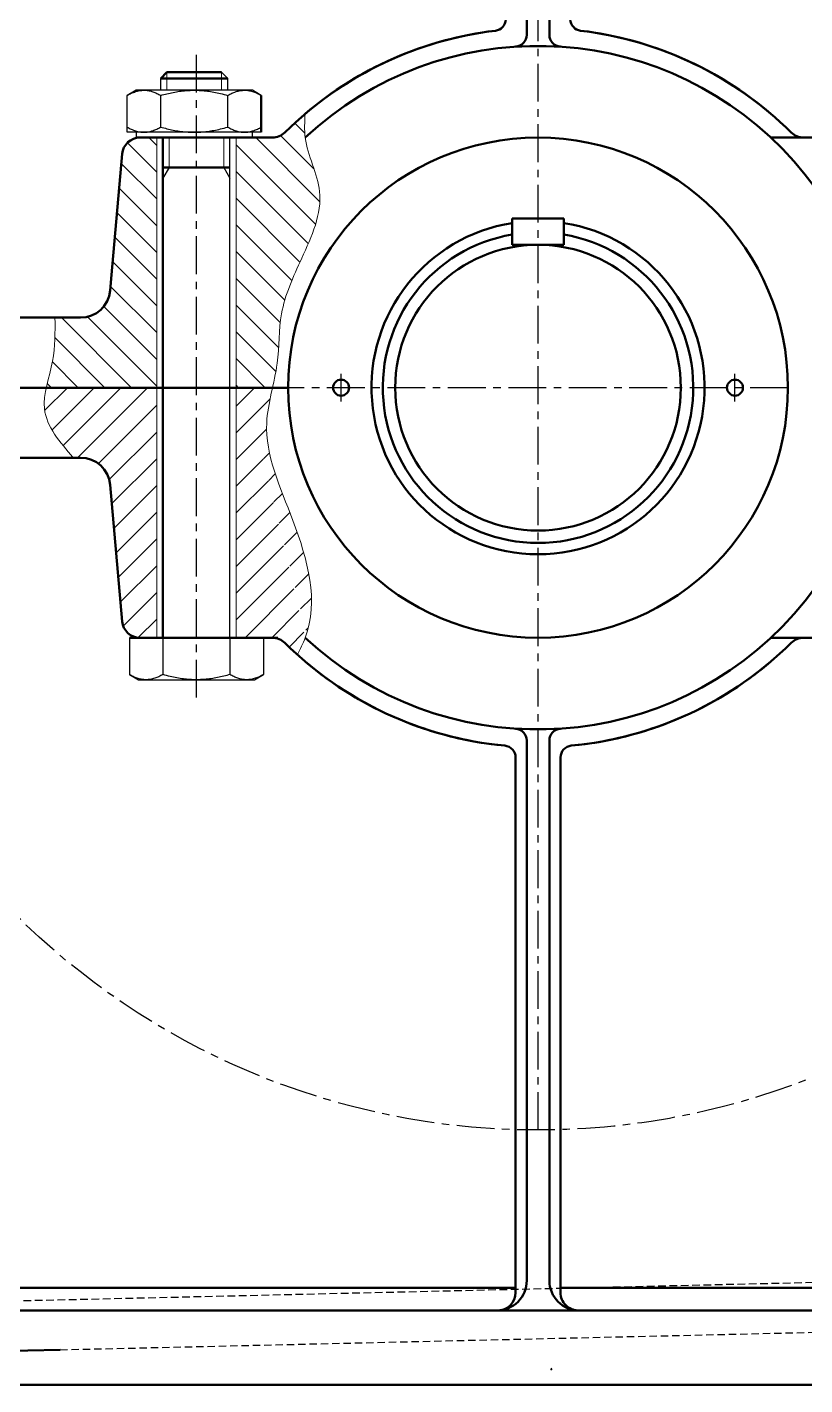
# Model space of a CAD drawing. Header units: millimetres. Extents: x -38 to 949, y -198 to 524.
# Drawn here: x 618.7 to 749.4, y 0 to 228 of the extents above; entities that cross this region are included whole.
import ezdxf

# ---------------------------------------------------------------- set-up
doc = ezdxf.new("R2010")
doc.units = ezdxf.units.MM
doc.header["$LTSCALE"] = 0.2
doc.linetypes.add('CENTER', pattern=[50.800000000000004, 31.75, -6.35, 6.35, -6.35])
doc.linetypes.add('HIDDEN', pattern=[9.524999999999999, 6.35, -3.175])
for name, color, linetype, lineweight in [('_Kreskowanie', 1, 'Continuous', 25), ('_Linie cienkie', 5, 'Continuous', 25), ('_Linie grube', 7, 'Continuous', 50), ('_Linie niewidoczne', 6, 'HIDDEN', 25), ('_Osie symetrii', 4, 'CENTER', 25), ('kontur', 10, 'Continuous', 15)]:
    doc.layers.add(name, color=color, linetype=linetype, lineweight=lineweight)

msp = doc.modelspace()

# ---------------------------------------------------------------- hatches: boundary and pattern name
at = {"layer": '_Kreskowanie', "transparency": 33554687}
h = msp.add_hatch(dxfattribs=at)
h.set_pattern_fill('ANSI31', color=256, angle=90, style=0)
h.set_pattern_definition([(135, (0, 0), (-2.245064030267288, -2.245064030267288), [])])
edge = h.paths.add_edge_path()
edge.add_line((640.4787836443086, 209.482559124814), (639.7943395156493, 209.482559124814))
edge.add_line((639.7943395156493, 209.482559124814), (637.6543866430301, 209.482559124814))
edge.add_arc((637.6543866430301, 206.482559124814), 2.999999999999997, 90, 174.999999999998)
edge.add_line((634.6658025487549, 206.7440263530571), (632.8877467163245, 186.4207551911563))
edge.add_line((632.8877467163245, 186.4207551911563), (632.6590535563248, 183.8067804110755))
edge.add_arc((627.6780800658661, 184.2425591248139), 4.999999999999997, 270, 354.9999999999983, ccw=False)
edge.add_line((627.6780800658661, 179.2425591248139), (623.3730455512158, 179.2425591248139))
edge.add_spline(control_points=[(623.3730455512158, 179.2425591248139), (623.3972003657066, 176.8162885512526), (623.4359783292866, 172.9211714112394), (622.2151659070435, 168.9469023833642), (621.9006516248114, 167.482559124814)], knot_values=[0, 0, 0, 0, 7.321366143693889, 11.75366798137279, 11.75366798137279, 11.75366798137279, 11.75366798137279], degree=3, periodic=0)
edge.add_line((621.9006516248115, 167.482559124814), (640.4787836443081, 167.482559124814))
edge.add_line((640.4787836443081, 167.482559124814), (640.4787836443086, 209.482559124814))
edge = h.paths.add_edge_path()
edge.add_spline(control_points=[(659.9402624257852, 167.482559124814), (660.2416038608677, 168.8404420109662), (661.1434772080977, 172.9728256683312), (660.839285087313, 180.5673152902891), (665.0442123302976, 189.603132382673), (669.6501499422145, 199.7896842984332), (665.8202933228068, 206.4016190151466), (665.4310676049972, 209.4825591248079)], knot_values=[3.981499924437884, 3.981499924437884, 3.981499924437884, 3.981499924437884, 8.10351395002342, 16.4321129888901, 26.36084339666101, 37.98869394742326, 47.34473098734761, 47.34473098734761, 47.34473098734761, 47.34473098735372], degree=3, periodic=0)
edge.add_spline(control_points=[(665.4310676049964, 209.482559124814), (665.2654310048601, 210.7936658211075), (665.3385487727562, 212.1288388006488), (665.4116665406522, 213.46401178019)], knot_values=[0, 0, 0, 0, 3.981499924437885, 3.981499924437885, 3.981499924437885, 3.981499924437885], degree=3, periodic=0)
edge.add_arc((704.5559957199453, 167.482559124813), 60.38685697397685, 130.4079810724438, 134.7710767336088)
edge.add_arc((659.9141584253255, 212.4825591248139), 2.999999999999935, 270, 314.77107673360956, ccw=False)
edge.add_line((659.9141584253255, 209.482559124814), (653.8218142481309, 209.482559124814))
edge.add_line((653.8218142481309, 209.482559124814), (653.8218142481309, 167.482559124814))
edge.add_line((653.8218142481309, 167.482559124814), (659.9402624257852, 167.482559124814))
h = msp.add_hatch(dxfattribs=at)
h.set_pattern_fill('ANSI31', color=256, style=0)
h.set_pattern_definition([(45, (0, 0), (-2.245064030267288, 2.245064030267288), [])])
edge = h.paths.add_edge_path()
edge.add_line((640.4787836443082, 167.482559124814), (621.9006516248114, 167.482559124814))
edge.add_spline(control_points=[(621.9006516248114, 167.482559124814), (621.6382051157523, 166.2606375842612), (621.0632506296655, 161.9794108274638), (624.1966883904715, 158.342072421975), (626.4533059952213, 155.722559124814)], knot_values=[11.75366798137279, 11.75366798137279, 11.75366798137279, 11.75366798137279, 15.45220318346298, 24.97089363688666, 24.97089363688666, 24.97089363688666, 24.97089363688666], degree=3, periodic=0)
edge.add_line((626.4533059952212, 155.722559124814), (627.6780800658661, 155.722559124814))
edge.add_arc((627.6780800658661, 150.722559124814), 4.999999999999996, 5.000000000001819, 90, ccw=False)
edge.add_line((632.6590535563248, 151.1583378385525), (634.6658025487549, 128.2210918965709))
edge.add_arc((637.6543866430301, 128.482559124814), 2.999999999999994, 185.000000000002, 270)
edge.add_line((637.6543866430301, 125.482559124814), (640.4787836443078, 125.482559124814))
edge.add_line((640.4787836443078, 125.482559124814), (640.4787836443082, 167.482559124814))
edge = h.paths.add_edge_path()
edge.add_spline(control_points=[(665.4310676049965, 125.482559124814), (667.7727561371789, 131.5711083814862), (664.1801607339011, 144.6482547424853), (657.7955361104905, 158.002976757958), (659.4997124756326, 165.497384939778), (659.9402624257852, 167.482559124814)], knot_values=[47.34473098735373, 47.34473098735376, 47.34473098735376, 47.34473098735376, 67.16553093517221, 84.14262280110947, 90.16885372087376, 90.16885372087376, 90.16885372087376, 90.16885372087376], degree=3, periodic=0)
edge.add_line((659.9402624257852, 167.482559124814), (653.8218142481309, 167.482559124814))
edge.add_line((653.8218142481309, 167.482559124814), (653.8218142481309, 125.482559124814))
edge.add_line((653.8218142481309, 125.482559124814), (659.9141584253255, 125.482559124814))
edge.add_arc((659.9141584253256, 122.4825591248139), 3.000000000000068, 45.22892326639072, 90.00000000000222, ccw=False)
edge.add_arc((704.5559957199464, 167.4825591248139), 60.38685697397685, 225.2289232663899, 227.94656259482)
edge.add_spline(control_points=[(664.1074649184787, 122.6440840035717), (664.584259613201, 123.5822917103305), (665.0610543079233, 124.5204994170892), (665.4310676049965, 125.482559124814)], knot_values=[0, 0, 0, 0, 3.131910772303128, 3.131910772303128, 3.131910772303128, 3.131910772303128], degree=3, periodic=0)

# ---------------------------------------------------------------- linework, layer by layer
at = {"color": 7, "linetype": 'Continuous', "lineweight": 30}
for p, q in [((641.1486913425784, 217.440431904685), (641.1486913425787, 219.4099747534372)), ((652.4181705569368, 217.440431904685), (652.4181705569371, 219.4099747534373)), ((652.7850385586027, 125.482559124814), (652.7850385586027, 209.482559124814))]:
    msp.add_line(p, q, dxfattribs=at)
at = {"layer": '_Linie cienkie', "linetype": 'Continuous', "lineweight": 0}
for p, q in [((642.1854670321067, 220.4467504429653), (642.1854670321069, 217.440431904685)), ((651.3813948778344, 220.4467504429653), (651.3813948778342, 217.440431904685)), ((642.5523350233648, 209.482559124814), (642.552335023365, 204.4762419158753)), ((651.748262869075, 209.482559124814), (651.748262869075, 204.4762419158753))]:
    msp.add_line(p, q, dxfattribs=at)
at = {"layer": '_Linie cienkie'}
for p, q in [((642.552335023365, 204.4762419158753), (641.5155593338366, 202.68049374556)), ((651.748262869075, 204.4762419158753), (652.7850385586032, 202.6804937455602))]:
    msp.add_line(p, q, dxfattribs=at)
at = {"layer": '_Linie grube'}
for p, q in [((702.6540208226644, 226.7542605674161), (702.6540208226644, 294.9255160692917)), ((706.4579706172284, 226.7542605674161), (706.4579706172284, 294.9255160692917)), ((641.1486913425787, 219.4099747534372), (642.1854913425785, 220.4467747534372)), ((641.1486913425787, 219.4099747534372), (652.4181705569371, 219.4099747534372)), ((642.1854913425785, 220.4467747534372), (651.3813705569372, 220.4467747534372)), ((658.0529101797277, 210.3834503829124), (658.0529101797239, 216.5687346530246)), ((659.9141584253255, 209.482559124814), (637.0237756588934, 209.482559124814)), ((659.313650107786, 209.482559124814), (639.7943395156493, 209.482559124814)), ((641.515559333836, 125.482559124814), (641.515559333836, 209.482559124814)), ((745.6450028212682, 209.482559124814), (743.6809238348964, 209.482559124814)), ((745.6450028212682, 209.482559124814), (772.0882157809993, 209.482559124814)), ((632.8877467163245, 186.4207551911563), (634.6658025487549, 206.7440263530571)), ((641.5155593338366, 204.4762419158753), (652.7850385586032, 204.4762419158753)), ((700.2339768959517, 191.482559124814), (700.2339768959517, 195.8898693607671)), ((704.5559957199464, 195.8898693607671), (700.2339768959517, 195.8898693607671)), ((704.5559957199464, 195.8898693607671), (708.878014543941, 195.8898693607671)), ((708.878014543941, 191.482559124814), (708.878014543941, 195.8898693607671)), ((704.5559957199464, 191.482559124814), (700.2339768959517, 191.482559124814)), ((704.5559957199464, 191.482559124814), (708.878014543941, 191.482559124814)), ((632.8877467163245, 186.4207551911563), (632.6590535563247, 183.8067804110756)), ((530.215666972268, 179.242559124814), (627.6780800658661, 179.2425591248139)), ((550.9656669722681, 167.482559124814), (662.5559957199464, 167.482559124814)), ((530.215666972268, 155.722559124814), (627.6780800658661, 155.722559124814)), ((627.6780800658661, 155.722559124814), (530.2156669722681, 155.722559124814)), ((632.6590535563248, 151.1583378385523), (634.6658025487549, 128.2210918965709)), ((635.8808197214623, 125.482559124814), (637.6543866430301, 125.482559124814)), ((659.9141584253255, 125.482559124814), (637.0237756588934, 125.482559124814)), ((638.2845155869509, 125.482559124814), (660.823474036483, 125.482559124814)), ((745.6450028212682, 125.482559124814), (743.6809238348964, 125.482559124814)), ((745.6450028212682, 125.482559124814), (772.0882157809993, 125.482559124814)), ((702.6540208226643, 108.2108576822118), (702.6540208226645, 17.50000000000001)), ((706.4579706172283, 108.2108576822118), (706.4579706172283, 17.5)), ((700.7791104677128, 105.3637413650243), (700.7791104677126, 15.49999999999999)), ((708.33288097218, 105.3637413650243), (708.3328809721799, 15.5)), ((605.1513050037962, 16.27284227344015), (700.7791104677126, 16.27284227344015)), ((708.3328809721799, 16.27284227344015), (860.7791104677129, 16.27284227344015)), ((601.0490785795489, 12.5), (914.9656669722681, 12.5)), ((624.2350425299493, 5.893971635456136), (550.9656669722682, 4.2)), ((706.7259198096596, 2.760496215707202), (706.8699260312943, 2.511070123229729)), ((914.9656669722681, 0), (550.9656669722681, 0))]:
    msp.add_line(p, q, dxfattribs=at)
at = {"layer": '_Linie grube', "lineweight": 30}
msp.add_line((651.3813705569372, 220.4467747534372), (652.4181705569371, 219.4099747534373), dxfattribs=at)
at = {"layer": '_Linie grube', "color": 7, "linetype": 'Continuous', "lineweight": 30}
for p, q in [((637.0237756588934, 217.440431904685), (635.5139517301956, 216.5687346530225)), ((638.331321536387, 217.440431904685), (637.0237756588934, 217.440431904685)), ((646.7834309549618, 217.440431904685), (638.331321536387, 217.440431904685)), ((655.2355403735361, 217.440431904685), (646.7834309549618, 217.440431904685)), ((656.5430862510301, 217.440431904685), (655.2355403735361, 217.440431904685)), ((658.0529101797277, 216.5687346530224), (656.5430862510301, 217.440431904685)), ((635.5139517301956, 210.3834503829124), (635.5139517301956, 216.5687346530225)), ((641.1486913425784, 211.2551476345745), (641.1486913425784, 216.5687346530225)), ((652.4181705673446, 211.2551476345745), (652.4181705673446, 216.5687346530225)), ((638.331321536387, 210.3834503829124), (635.5139517301956, 210.3834503829124)), ((637.0237756588934, 210.3834503829124), (637.0237756588934, 209.482559124814)), ((641.1486913425784, 210.3834503829124), (638.331321536387, 210.3834503829124)), ((646.7834309549618, 210.3834503829124), (641.1486913425784, 210.3834503829124)), ((652.4181705673446, 210.3834503829124), (646.7834309549618, 210.3834503829124)), ((655.2355403735361, 210.3834503829124), (652.4181705673446, 210.3834503829124)), ((658.0529101797277, 210.3834503829124), (655.2355403735361, 210.3834503829124)), ((656.5430862510301, 209.482559124814), (656.5430862510301, 210.3834503829124)), ((635.8808197214623, 125.482559124814), (635.8808197214623, 119.297274854704)), ((641.5155593338454, 125.482559124814), (641.5155593338454, 119.2972748547038)), ((652.7850385586116, 125.482559124814), (652.7850385586116, 119.2972748547038)), ((658.4197781709945, 125.482559124814), (658.4197781709945, 119.2972748547038)), ((635.8808197214623, 119.297274854704), (637.39064365016, 118.4255776030413)), ((656.9099542422966, 118.4255776030413), (658.4197781709945, 119.2972748547038)), ((637.39064365016, 118.4255776030413), (638.698189527654, 118.4255776030413)), ((638.698189527654, 118.4255776030413), (647.1502989462283, 118.4255776030413)), ((647.1502989462283, 118.4255776030413), (655.6024083648031, 118.4255776030413)), ((655.6024083648031, 118.4255776030413), (656.9099542422966, 118.4255776030413))]:
    msp.add_line(p, q, dxfattribs=at)
at = {"layer": '_Linie grube', "linetype": 'Continuous', "lineweight": 0}
for p, q in [((640.4787836443086, 209.482559124814), (640.4787836443078, 125.482559124814)), ((653.8218142481309, 209.482559124814), (653.8218142481309, 125.482559124814))]:
    msp.add_line(p, q, dxfattribs=at)
at = {"layer": '_Linie grube'}
for centre, radius in [((704.5559957199464, 167.482559124814), 42), ((704.5559957199464, 167.482559124814), 24), ((671.4564042733224, 167.482559124814), 1.344078051642697), ((737.6555871665704, 167.482559124814), 1.344078051642697)]:
    msp.add_circle(centre, radius, dxfattribs=at)
for centre, radius, start, end in [((697.1619115336531, 229.4296933776383), 2, 276.8066896264179, 356.9504649699652), ((711.9500799062397, 229.4296933776383), 2, 183.0495350300351, 263.193310373579), ((704.5559957199464, 167.482559124814), 60.38685697397683, 96.8066896264176, 134.7710767336102), ((704.5559957199464, 167.482559124814), 60.38685697397683, 96.8066896264176, 130.4079810724452), ((700.6540208226644, 226.7542605674161), 2, 273.7664611744902, 0), ((708.4579706172284, 226.7542605674161), 2, 180, 266.2335388255098), ((704.5559957199464, 167.482559124814), 60.38685697397683, 49.59201892755483, 83.1933103735824), ((704.5559957199464, 167.482559124814), 60.38685697397683, 45.22892326638985, 83.1933103735824), ((704.5559957199464, 167.482559124814), 57.4, 227.0297160682568, 132.9702839317432), ((659.9141584253255, 212.482559124814), 3, 270, 314.7710767336096), ((749.1978330145673, 212.482559124814), 3, 225.2289232663905, 270), ((637.6543866430301, 206.482559124814), 3, 90, 174.9999999999983), ((704.5559957199464, 167.482559124814), 27.98563988091973, 98.884146724217, 81.11585327578301), ((704.5559957199464, 167.482559124814), 26.08440596087415, 99.53752878700182, 80.46247121299821), ((627.6780800658661, 184.2425591248139), 5, 270, 355.0000000000008), ((627.6780800658661, 150.722559124814), 5, 4.99999999999979, 90.00000000000001), ((637.6543866430301, 128.482559124814), 3, 185.0000000000031, 270), ((659.9141584253255, 122.482559124814), 3, 45.22892326639028, 90), ((749.1978330145673, 122.482559124814), 3, 90, 134.7710767336098), ((704.5559957199464, 167.482559124814), 60.38685697397683, 225.2289232663898, 264.6869260622578), ((704.5559957199464, 167.482559124814), 60.38685697397683, 275.3130739377422, 314.7710767336101), ((704.5559957199464, 167.482559124814), 60.38685697397683, 229.5920189275548, 264.6869260622578), ((704.5559957199464, 167.482559124814), 60.38685697397683, 275.3130739377422, 310.4079810724452), ((700.6540208226644, 108.2108576822118), 2, 0, 86.23353882550973), ((708.4579706172284, 108.2108576822118), 2, 93.76646117449026, 180), ((698.7791104677128, 105.3637413650243), 2, 0, 84.68692606225866), ((710.33288097218, 105.3637413650243), 2, 95.31307393774134, 180), ((697.6540208226645, 17.5), 5, 270, 1.272221872585407e-13), ((711.4579706172283, 17.5), 5, 180, 270), ((697.7791104677127, 15.5), 3, 270, 359.9999999999999), ((711.3328809721799, 15.5), 3, 179.9999999999999, 270)]:
    msp.add_arc(centre, radius, start, end, dxfattribs=at)
at = {"layer": '_Linie grube', "color": 7, "linetype": 'Continuous', "lineweight": 30}
for points, knots in [([(635.5139517301958, 216.5687346530227), (635.7413691515354, 216.6933382575169), (636.1969630724099, 216.9429613707869), (636.8961804607528, 217.2168903480186), (637.608700833309, 217.4046169180512), (638.0899347430055, 217.4284681389893), (638.331321536387, 217.4404319046852)], [0, 0, 0, 0, 0.2472686137512648, 0.4953625653849101, 0.7468740051198234, 1, 1, 1, 1]), ([(638.331321536387, 217.4404319046852), (638.3980962026504, 217.4394450534728), (638.6839115474278, 217.4352210380593), (639.1895652090344, 217.3698472086424), (639.8463580847468, 217.1893670852943), (640.5011803230055, 216.9240991589914), (640.9326151978304, 216.6873207312651), (641.1486913425784, 216.5687346530227)], [0, 0, 0, 0, 0.07004250634340858, 0.2998026679871639, 0.5308245239749432, 0.7650221760328626, 1, 1, 1, 1]), ([(641.1486913425784, 216.5687346530227), (641.4951901607632, 216.6647734457879), (642.1888064387048, 216.8570224996952), (643.2462173012947, 217.0908122333038), (644.3177230910793, 217.2730580106363), (645.4980837749009, 217.4103256538602), (646.3227082881041, 217.4296405540023), (646.7834309549622, 217.4404319046852)], [0, 0, 0, 0, 0.1885515098925545, 0.3774396610564134, 0.5676415462096916, 0.758438735837447, 1, 1, 1, 1]), ([(646.7834309549622, 217.4404319046852), (647.1502989462205, 217.4334907023029), (647.8855309494787, 217.4195799925814), (648.9885884731906, 217.3088107333951), (650.0895206426995, 217.1357548383932), (651.2366982267855, 216.8938772747836), (652.0075034006055, 216.681750755627), (652.4181705673451, 216.5687346530227)], [0, 0, 0, 0, 0.192371807422933, 0.3855280719822984, 0.5808042454335385, 0.7766621985891543, 1, 1, 1, 1]), ([(652.4181705673451, 216.5687346530227), (652.645587988685, 216.6933382575169), (653.1011819095587, 216.9429613707869), (653.8003992979021, 217.2168903480186), (654.512919670458, 217.4046169180512), (654.9941535801551, 217.4284681389893), (655.2355403735365, 217.4404319046852)], [0, 0, 0, 0, 0.2472686137512654, 0.4953625653849105, 0.7468740051198239, 0.9999999999999999, 0.9999999999999999, 0.9999999999999999, 0.9999999999999999]), ([(655.2355403735365, 217.4404319046852), (655.3023150397995, 217.4394450534728), (655.5881303845773, 217.4352210380593), (656.0937840461839, 217.3698472086424), (656.7505769218961, 217.1893670852943), (657.4053991601546, 216.9240991589914), (657.8368340349799, 216.6873207312649), (658.0529101797277, 216.5687346530225)], [0, 0, 0, 0, 0.07004250634341509, 0.2998026679871686, 0.5308245239749462, 0.765022176032864, 1, 1, 1, 1]), ([(635.5139517301958, 211.2551476345746), (635.7413691515354, 211.1305440300804), (636.1969630724099, 210.8809209168105), (636.8961804607528, 210.6069919395787), (637.608700833309, 210.4192653695461), (638.0899347430055, 210.3954141486079), (638.331321536387, 210.3834503829121)], [0, 0, 0, 0, 0.2472686137512648, 0.4953625653849101, 0.7468740051198234, 1, 1, 1, 1]), ([(638.331321536387, 210.3834503829121), (638.3980962026504, 210.3844372341245), (638.6839115474278, 210.388661249538), (639.1895652090344, 210.4540350789549), (639.8463580847468, 210.634515202303), (640.5011803230055, 210.8997831286059), (640.9326151978304, 211.1365615563322), (641.1486913425784, 211.2551476345746)], [0, 0, 0, 0, 0.07004250634340858, 0.2998026679871639, 0.5308245239749432, 0.7650221760328626, 1, 1, 1, 1]), ([(641.1486913425784, 211.2551476345746), (641.4951901607632, 211.1591088418094), (642.1888064387048, 210.9668597879021), (643.2462173012947, 210.7330700542935), (644.3177230910793, 210.550824276961), (645.4980837749009, 210.4135566337371), (646.3227082881041, 210.394241733595), (646.7834309549622, 210.3834503829121)], [0, 0, 0, 0, 0.1885515098925545, 0.3774396610564134, 0.5676415462096916, 0.758438735837447, 1, 1, 1, 1]), ([(646.7834309549622, 210.3834503829121), (647.1502989462205, 210.3903915852944), (647.8855309494787, 210.404302295016), (648.9885884731906, 210.5150715542022), (650.0895206426995, 210.688127449204), (651.2366982267855, 210.9300050128138), (652.0075034006055, 211.1421315319703), (652.4181705673451, 211.2551476345746)], [0, 0, 0, 0, 0.192371807422933, 0.3855280719822984, 0.5808042454335385, 0.7766621985891543, 1, 1, 1, 1]), ([(652.4181705673451, 211.2551476345746), (652.645587988685, 211.1305440300804), (653.1011819095587, 210.8809209168105), (653.8003992979021, 210.6069919395787), (654.512919670458, 210.4192653695461), (654.9941535801551, 210.3954141486079), (655.2355403735365, 210.3834503829121)], [0, 0, 0, 0, 0.2472686137512654, 0.4953625653849105, 0.7468740051198239, 0.9999999999999999, 0.9999999999999999, 0.9999999999999999, 0.9999999999999999]), ([(655.2355403735365, 210.3834503829121), (655.3023150397995, 210.3844372341245), (655.5881303845773, 210.388661249538), (656.0937840461839, 210.4540350789549), (656.7505769218961, 210.634515202303), (657.4053991601546, 210.8997831286059), (657.8368340349799, 211.1365615563323), (658.0529101797277, 211.2551476345747)], [0, 0, 0, 0, 0.07004250634341509, 0.2998026679871686, 0.5308245239749462, 0.765022176032864, 1, 1, 1, 1]), ([(638.6981895276535, 118.4255776030412), (638.6314148613906, 118.4265644542536), (638.3455995166128, 118.430788469667), (637.8399458550061, 118.4961622990839), (637.1831529792939, 118.6766424224321), (636.5283307410355, 118.941910348735), (636.0968958662102, 119.1786887764614), (635.8808197214623, 119.2972748547038)], [0, 0, 0, 0, 0.07004250634341509, 0.2998026679871686, 0.5308245239749462, 0.765022176032864, 1, 1, 1, 1]), ([(641.515559333845, 119.2972748547036), (641.2881419125051, 119.1726712502095), (640.8325479916314, 118.9230481369395), (640.133330603288, 118.6491191597078), (639.4208102307321, 118.4613925896751), (638.939576321035, 118.437541368737), (638.6981895276535, 118.4255776030412)], [0, 0, 0, 0, 0.2472686137512654, 0.4953625653849105, 0.7468740051198239, 0.9999999999999999, 0.9999999999999999, 0.9999999999999999, 0.9999999999999999]), ([(647.1502989462278, 118.4255776030412), (646.7834309549696, 118.4325188054235), (646.0481989517114, 118.446429515145), (644.9451414279995, 118.5571987743312), (643.8442092584905, 118.7302546693331), (642.6970316744046, 118.9721322329428), (641.9262265005846, 119.1842587520994), (641.515559333845, 119.2972748547036)], [0, 0, 0, 0, 0.192371807422933, 0.3855280719822984, 0.5808042454335385, 0.7766621985891543, 1, 1, 1, 1]), ([(652.7850385586116, 119.2972748547036), (652.4385397404269, 119.2012360619385), (651.7449234624853, 119.0089870080312), (650.6875125998954, 118.7751972744225), (649.6160068101108, 118.59295149709), (648.4356461262892, 118.4556838538662), (647.611021613086, 118.4363689537241), (647.1502989462278, 118.4255776030412)], [0, 0, 0, 0, 0.1885515098925545, 0.3774396610564134, 0.5676415462096916, 0.758438735837447, 1, 1, 1, 1]), ([(655.6024083648031, 118.4255776030412), (655.5356336985396, 118.4265644542536), (655.2498183537623, 118.430788469667), (654.7441646921557, 118.4961622990839), (654.0873718164432, 118.6766424224321), (653.4325495781845, 118.941910348735), (653.0011147033597, 119.1786887764612), (652.7850385586116, 119.2972748547036)], [0, 0, 0, 0, 0.07004250634340858, 0.2998026679871639, 0.5308245239749432, 0.7650221760328626, 1, 1, 1, 1]), ([(658.4197781709943, 119.2972748547036), (658.1923607496547, 119.1726712502095), (657.7367668287802, 118.9230481369395), (657.0375494404373, 118.6491191597078), (656.3250290678811, 118.4613925896751), (655.8437951581845, 118.437541368737), (655.6024083648031, 118.4255776030412)], [0, 0, 0, 0, 0.2472686137512648, 0.4953625653849101, 0.7468740051198234, 1, 1, 1, 1])]:
    msp.add_open_spline(points, degree=3, knots=knots, dxfattribs=at)
at = {"layer": '_Linie niewidoczne'}
for p, q in [((600.9594369183675, 13.75584482048086), (909.7715645965311, 20.89551239632709)), ((624.2350425299493, 5.893971635456136), (909.965666972268, 12.5))]:
    msp.add_line(p, q, dxfattribs=at)
at = {"layer": '_Osie symetrii'}
for p, q in [((704.5559957199464, 42.80755912481398), (704.5559957199464, 298.3979596810005)), ((647.1502989462199, 115.4325188054235), (647.1502989462199, 223.4467747534372)), ((671.4564042733224, 165.1384810731713), (671.4564042733224, 169.8266371764567)), ((737.6555871665704, 165.1384810731713), (737.6555871665704, 169.8266371764567)), ((746.5559957199464, 167.482559124814), (662.5559957199464, 167.482559124814))]:
    msp.add_line(p, q, dxfattribs=at)
msp.add_circle((704.5559957199464, 167.482559124814), 124.675, dxfattribs=at)
at = {"layer": 'kontur'}
for points in [[(665.4116665406522, 213.46401178019), (665.4310676049964, 209.482559124814), (667.8525881776151, 200.445321316228), (664.843079001472, 189.2136801650172), (661.4472532043643, 179.8837254670622), (660.7213679690844, 171.5868192620112), (658.9591437278068, 161.5927489603637), (663.3531384331665, 145.1941374717729), (665.4310676049964, 125.482559124814), (664.1074649184787, 122.6440840035718)], [(623.3730455512158, 179.2425591248139), (622.956782521344, 171.9330360692385), (621.6068082337689, 163.9150512606867), (626.4533059952213, 155.722559124814)]]:
    msp.add_spline(points, degree=3, dxfattribs=at)

doc.saveas('drawing.dxf')
